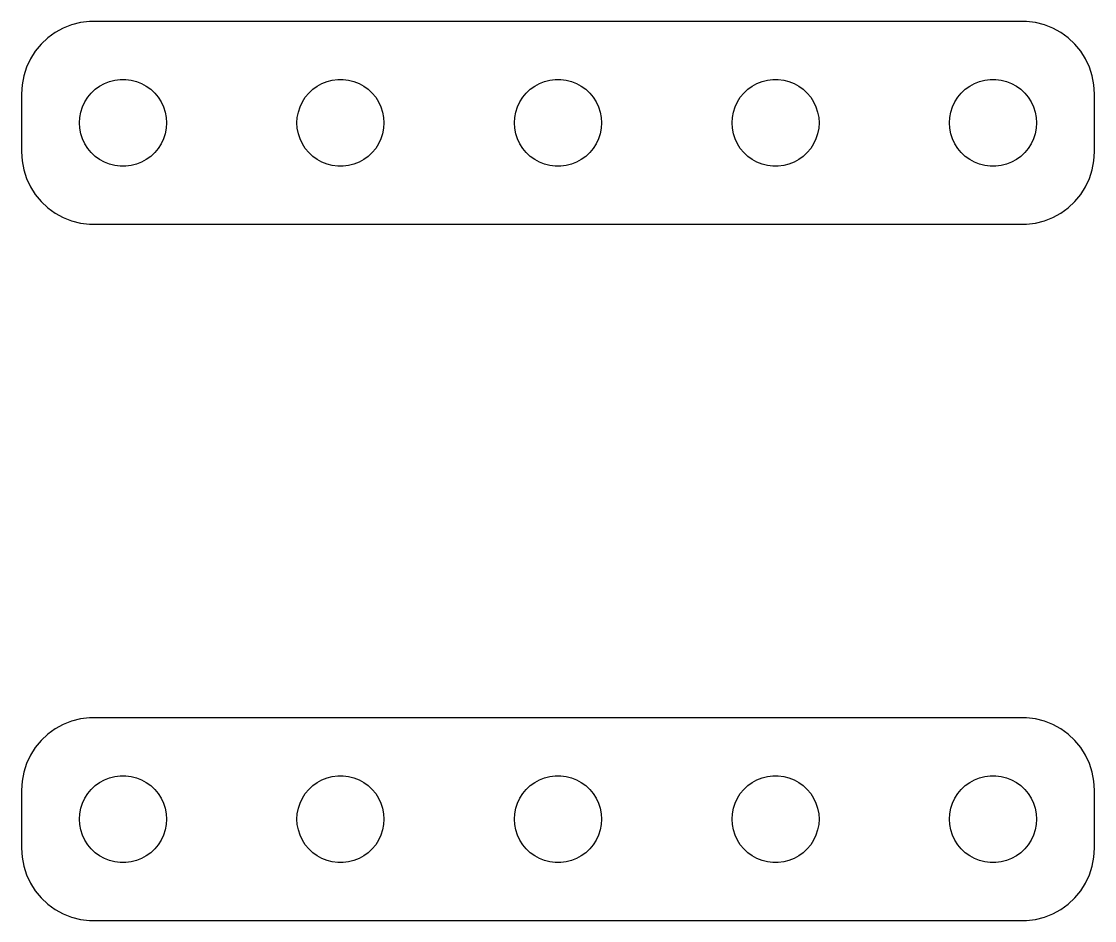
# Model space of a CAD drawing. Header units: metres. Extents: x -18 to 18, y 117 to 219.
# Drawn here: x -18.5 to 18.5, y 116.5 to 147.5 of the extents above; entities that cross this region are included whole.
import ezdxf

# ---------------------------------------------------------------- set-up
doc = ezdxf.new("R2010")
doc.units = ezdxf.units.M

msp = doc.modelspace()

# ---------------------------------------------------------------- linework, layer by layer
for p, q in [((-17.0644, 147.262), (-17.3396, 147.111)), ((-16.7725, 147.378), (-17.0644, 147.262)), ((-16.4684, 147.456), (-16.7725, 147.378)), ((-16.157, 147.495), (-16.4684, 147.456)), ((16.157, 147.495), (-16.157, 147.495)), ((16.4684, 147.456), (16.157, 147.495)), ((16.7725, 147.378), (16.4684, 147.456)), ((17.0644, 147.262), (16.7725, 147.378)), ((17.3396, 147.111), (17.0644, 147.262)), ((-17.5936, 146.926), (-17.8224, 146.711)), ((-17.3396, 147.111), (-17.5936, 146.926)), ((17.5936, 146.926), (17.3396, 147.111)), ((17.8224, 146.711), (17.5936, 146.926)), ((-17.8224, 146.711), (-18.0225, 146.469)), ((18.0225, 146.469), (17.8224, 146.711)), ((-18.1908, 146.204), (-18.3244, 145.92)), ((-18.0225, 146.469), (-18.1908, 146.204)), ((18.1908, 146.204), (18.0225, 146.469)), ((18.3244, 145.92), (18.1908, 146.204)), ((-18.3244, 145.92), (-18.4214, 145.622)), ((18.4214, 145.622), (18.3244, 145.92)), ((-18.4214, 145.622), (-18.4803, 145.313)), ((-15.6387, 145.357), (-15.4635, 145.427)), ((-15.4635, 145.427), (-15.2811, 145.473)), ((-15.2811, 145.473), (-15.0942, 145.497)), ((-15.0942, 145.497), (-14.9058, 145.497)), ((-14.9058, 145.497), (-14.7189, 145.473)), ((-14.7189, 145.473), (-14.5365, 145.427)), ((-14.5365, 145.427), (-14.3613, 145.357)), ((-8.13866, 145.357), (-7.96352, 145.427)), ((-7.96352, 145.427), (-7.78107, 145.473)), ((-7.78107, 145.473), (-7.59418, 145.497)), ((-7.59418, 145.497), (-7.40581, 145.497)), ((-7.40581, 145.497), (-7.21892, 145.473)), ((-7.21892, 145.473), (-7.03647, 145.427)), ((-7.03647, 145.427), (-6.86133, 145.357)), ((-0.638657, 145.357), (-0.463516, 145.427)), ((-0.463516, 145.427), (-0.281067, 145.473)), ((-0.281067, 145.473), (-0.094177, 145.497)), ((-0.094177, 145.497), (0.094177, 145.497)), ((0.094177, 145.497), (0.281067, 145.473)), ((0.281067, 145.473), (0.463516, 145.427)), ((0.463516, 145.427), (0.638657, 145.357)), ((6.86133, 145.357), (7.03647, 145.427)), ((7.03647, 145.427), (7.21892, 145.473)), ((7.21892, 145.473), (7.40581, 145.497)), ((7.40581, 145.497), (7.59418, 145.497)), ((7.59418, 145.497), (7.78107, 145.473)), ((7.78107, 145.473), (7.96352, 145.427)), ((7.96352, 145.427), (8.13866, 145.357)), ((14.3613, 145.357), (14.5365, 145.427)), ((14.5365, 145.427), (14.7189, 145.473)), ((14.7189, 145.473), (14.9058, 145.497)), ((14.9058, 145.497), (15.0942, 145.497)), ((15.0942, 145.497), (15.2811, 145.473)), ((15.2811, 145.473), (15.4635, 145.427)), ((15.4635, 145.427), (15.6387, 145.357)), ((18.4803, 145.313), (18.4214, 145.622)), ((-18.4803, 145.313), (-18.5, 145)), ((-16.0934, 145.027), (-15.9561, 145.156)), ((-15.9561, 145.156), (-15.8037, 145.266)), ((-15.8037, 145.266), (-15.6387, 145.357)), ((-14.3613, 145.357), (-14.1963, 145.266)), ((-14.1963, 145.266), (-14.0439, 145.156)), ((-14.0439, 145.156), (-13.9065, 145.027)), ((-8.59344, 145.027), (-8.45613, 145.156)), ((-8.45613, 145.156), (-8.30373, 145.266)), ((-8.30373, 145.266), (-8.13866, 145.357)), ((-6.86133, 145.357), (-6.69626, 145.266)), ((-6.69626, 145.266), (-6.54385, 145.156)), ((-6.54385, 145.156), (-6.40654, 145.027)), ((-1.09344, 145.027), (-0.956131, 145.156)), ((-0.956131, 145.156), (-0.803726, 145.266)), ((-0.803726, 145.266), (-0.638657, 145.357)), ((0.638657, 145.357), (0.803726, 145.266)), ((0.803726, 145.266), (0.956131, 145.156)), ((0.956131, 145.156), (1.09344, 145.027)), ((6.40654, 145.027), (6.54385, 145.156)), ((6.54385, 145.156), (6.69626, 145.266)), ((6.69626, 145.266), (6.86133, 145.357)), ((8.13866, 145.357), (8.30373, 145.266)), ((8.30373, 145.266), (8.45613, 145.156)), ((8.45613, 145.156), (8.59344, 145.027)), ((13.9065, 145.027), (14.0439, 145.156)), ((14.0439, 145.156), (14.1963, 145.266)), ((14.1963, 145.266), (14.3613, 145.357)), ((15.6387, 145.357), (15.8037, 145.266)), ((15.8037, 145.266), (15.9561, 145.156)), ((15.9561, 145.156), (16.0934, 145.027)), ((18.5, 145), (18.4803, 145.313)), ((-18.5, 145), (-18.5, 143)), ((-16.3947, 144.552), (-16.3145, 144.723)), ((-16.3145, 144.723), (-16.2135, 144.882)), ((-16.2135, 144.882), (-16.0934, 145.027)), ((-13.9065, 145.027), (-13.7865, 144.882)), ((-13.7865, 144.882), (-13.6855, 144.723)), ((-13.6855, 144.723), (-13.6053, 144.552)), ((-8.89465, 144.552), (-8.81445, 144.723)), ((-8.81445, 144.723), (-8.71352, 144.882)), ((-8.71352, 144.882), (-8.59344, 145.027)), ((-6.40654, 145.027), (-6.28647, 144.882)), ((-6.28647, 144.882), (-6.18553, 144.723)), ((-6.18553, 144.723), (-6.10533, 144.552)), ((-1.39465, 144.552), (-1.31445, 144.723)), ((-1.31445, 144.723), (-1.21352, 144.882)), ((-1.21352, 144.882), (-1.09344, 145.027)), ((1.09344, 145.027), (1.21352, 144.882)), ((1.21352, 144.882), (1.31445, 144.723)), ((1.31445, 144.723), (1.39465, 144.552)), ((6.10533, 144.552), (6.18553, 144.723)), ((6.18553, 144.723), (6.28647, 144.882)), ((6.28647, 144.882), (6.40654, 145.027)), ((8.59344, 145.027), (8.71352, 144.882)), ((8.71352, 144.882), (8.81445, 144.723)), ((8.81445, 144.723), (8.89465, 144.552)), ((13.6053, 144.552), (13.6855, 144.723)), ((13.6855, 144.723), (13.7865, 144.882)), ((13.7865, 144.882), (13.9065, 145.027)), ((16.0934, 145.027), (16.2135, 144.882)), ((16.2135, 144.882), (16.3145, 144.723)), ((16.3145, 144.723), (16.3947, 144.552)), ((18.5, 143), (18.5, 145)), ((-16.4882, 144.188), (-16.4529, 144.373)), ((-16.4529, 144.373), (-16.3947, 144.552)), ((-13.6053, 144.552), (-13.5471, 144.373)), ((-13.5471, 144.373), (-13.5118, 144.188)), ((-8.98816, 144.188), (-8.95287, 144.373)), ((-8.95287, 144.373), (-8.89465, 144.552)), ((-6.10533, 144.552), (-6.04712, 144.373)), ((-6.04712, 144.373), (-6.01183, 144.188)), ((-1.48816, 144.188), (-1.45287, 144.373)), ((-1.45287, 144.373), (-1.39465, 144.552)), ((1.39465, 144.552), (1.45287, 144.373)), ((1.45287, 144.373), (1.48816, 144.188)), ((6.01183, 144.188), (6.04712, 144.373)), ((6.04712, 144.373), (6.10533, 144.552)), ((8.89465, 144.552), (8.95287, 144.373)), ((8.95287, 144.373), (8.98816, 144.188)), ((13.5118, 144.188), (13.5471, 144.373)), ((13.5471, 144.373), (13.6053, 144.552)), ((16.3947, 144.552), (16.4529, 144.373)), ((16.4529, 144.373), (16.4882, 144.188)), ((-16.5, 144), (-16.4882, 144.188)), ((-16.4882, 143.812), (-16.5, 144)), ((-13.5118, 144.188), (-13.5, 144)), ((-13.5, 144), (-13.5118, 143.812)), ((-9, 144), (-8.98816, 144.188)), ((-8.98816, 143.812), (-9, 144)), ((-6.01183, 144.188), (-6, 144)), ((-6, 144), (-6.01183, 143.812)), ((-1.5, 144), (-1.48816, 144.188)), ((-1.48816, 143.812), (-1.5, 144)), ((1.48816, 144.188), (1.5, 144)), ((1.5, 144), (1.48816, 143.812)), ((6, 144), (6.01183, 144.188)), ((6.01183, 143.812), (6, 144)), ((8.98816, 144.188), (9, 144)), ((9, 144), (8.98816, 143.812)), ((13.5, 144), (13.5118, 144.188)), ((13.5118, 143.812), (13.5, 144)), ((16.4882, 144.188), (16.5, 144)), ((16.5, 144), (16.4882, 143.812)), ((-16.4529, 143.627), (-16.4882, 143.812)), ((-16.3947, 143.448), (-16.4529, 143.627)), ((-13.5471, 143.627), (-13.6053, 143.448)), ((-13.5118, 143.812), (-13.5471, 143.627)), ((-8.95287, 143.627), (-8.98816, 143.812)), ((-8.89465, 143.448), (-8.95287, 143.627)), ((-6.04712, 143.627), (-6.10533, 143.448)), ((-6.01183, 143.812), (-6.04712, 143.627)), ((-1.45287, 143.627), (-1.48816, 143.812)), ((-1.39465, 143.448), (-1.45287, 143.627)), ((1.45287, 143.627), (1.39465, 143.448)), ((1.48816, 143.812), (1.45287, 143.627)), ((6.04712, 143.627), (6.01183, 143.812)), ((6.10533, 143.448), (6.04712, 143.627)), ((8.95287, 143.627), (8.89465, 143.448)), ((8.98816, 143.812), (8.95287, 143.627)), ((13.5471, 143.627), (13.5118, 143.812)), ((13.6053, 143.448), (13.5471, 143.627)), ((16.4529, 143.627), (16.3947, 143.448)), ((16.4882, 143.812), (16.4529, 143.627)), ((-16.3145, 143.277), (-16.3947, 143.448)), ((-16.2135, 143.118), (-16.3145, 143.277)), ((-13.6855, 143.277), (-13.7865, 143.118)), ((-13.6053, 143.448), (-13.6855, 143.277)), ((-8.81445, 143.277), (-8.89465, 143.448)), ((-8.71352, 143.118), (-8.81445, 143.277)), ((-6.18553, 143.277), (-6.28647, 143.118)), ((-6.10533, 143.448), (-6.18553, 143.277)), ((-1.31445, 143.277), (-1.39465, 143.448)), ((-1.21352, 143.118), (-1.31445, 143.277)), ((1.31445, 143.277), (1.21352, 143.118)), ((1.39465, 143.448), (1.31445, 143.277)), ((6.18553, 143.277), (6.10533, 143.448)), ((6.28647, 143.118), (6.18553, 143.277)), ((8.81445, 143.277), (8.71352, 143.118)), ((8.89465, 143.448), (8.81445, 143.277)), ((13.6855, 143.277), (13.6053, 143.448)), ((13.7865, 143.118), (13.6855, 143.277)), ((16.3145, 143.277), (16.2135, 143.118)), ((16.3947, 143.448), (16.3145, 143.277)), ((-18.5, 143), (-18.4803, 142.687)), ((-16.0934, 142.973), (-16.2135, 143.118)), ((-15.9561, 142.844), (-16.0934, 142.973)), ((-15.8037, 142.734), (-15.9561, 142.844)), ((-14.0439, 142.844), (-14.1963, 142.734)), ((-13.9065, 142.973), (-14.0439, 142.844)), ((-13.7865, 143.118), (-13.9065, 142.973)), ((-8.59344, 142.973), (-8.71352, 143.118)), ((-8.45613, 142.844), (-8.59344, 142.973)), ((-8.30373, 142.734), (-8.45613, 142.844)), ((-6.54385, 142.844), (-6.69626, 142.734)), ((-6.40654, 142.973), (-6.54385, 142.844)), ((-6.28647, 143.118), (-6.40654, 142.973)), ((-1.09344, 142.973), (-1.21352, 143.118)), ((-0.956131, 142.844), (-1.09344, 142.973)), ((-0.803726, 142.734), (-0.956131, 142.844)), ((0.956131, 142.844), (0.803726, 142.734)), ((1.09344, 142.973), (0.956131, 142.844)), ((1.21352, 143.118), (1.09344, 142.973)), ((6.40654, 142.973), (6.28647, 143.118)), ((6.54385, 142.844), (6.40654, 142.973)), ((6.69626, 142.734), (6.54385, 142.844)), ((8.45613, 142.844), (8.30373, 142.734)), ((8.59344, 142.973), (8.45613, 142.844)), ((8.71352, 143.118), (8.59344, 142.973)), ((13.9065, 142.973), (13.7865, 143.118)), ((14.0439, 142.844), (13.9065, 142.973)), ((14.1963, 142.734), (14.0439, 142.844)), ((15.9561, 142.844), (15.8037, 142.734)), ((16.0934, 142.973), (15.9561, 142.844)), ((16.2135, 143.118), (16.0934, 142.973)), ((18.4803, 142.687), (18.5, 143)), ((-18.4803, 142.687), (-18.4214, 142.378)), ((-15.6387, 142.643), (-15.8037, 142.734)), ((-15.4635, 142.573), (-15.6387, 142.643)), ((-15.2811, 142.527), (-15.4635, 142.573)), ((-15.0942, 142.503), (-15.2811, 142.527)), ((-14.9058, 142.503), (-15.0942, 142.503)), ((-14.7189, 142.527), (-14.9058, 142.503)), ((-14.5365, 142.573), (-14.7189, 142.527)), ((-14.3613, 142.643), (-14.5365, 142.573)), ((-14.1963, 142.734), (-14.3613, 142.643)), ((-8.13866, 142.643), (-8.30373, 142.734)), ((-7.96352, 142.573), (-8.13866, 142.643)), ((-7.78107, 142.527), (-7.96352, 142.573)), ((-7.59418, 142.503), (-7.78107, 142.527)), ((-7.40581, 142.503), (-7.59418, 142.503)), ((-7.21892, 142.527), (-7.40581, 142.503)), ((-7.03647, 142.573), (-7.21892, 142.527)), ((-6.86133, 142.643), (-7.03647, 142.573)), ((-6.69626, 142.734), (-6.86133, 142.643)), ((-0.638657, 142.643), (-0.803726, 142.734)), ((-0.463516, 142.573), (-0.638657, 142.643)), ((-0.281067, 142.527), (-0.463516, 142.573)), ((-0.094177, 142.503), (-0.281067, 142.527)), ((0.094177, 142.503), (-0.094177, 142.503)), ((0.281067, 142.527), (0.094177, 142.503)), ((0.463516, 142.573), (0.281067, 142.527)), ((0.638657, 142.643), (0.463516, 142.573)), ((0.803726, 142.734), (0.638657, 142.643)), ((6.86133, 142.643), (6.69626, 142.734)), ((7.03647, 142.573), (6.86133, 142.643)), ((7.21892, 142.527), (7.03647, 142.573)), ((7.40581, 142.503), (7.21892, 142.527)), ((7.59418, 142.503), (7.40581, 142.503)), ((7.78107, 142.527), (7.59418, 142.503)), ((7.96352, 142.573), (7.78107, 142.527)), ((8.13866, 142.643), (7.96352, 142.573)), ((8.30373, 142.734), (8.13866, 142.643)), ((14.3613, 142.643), (14.1963, 142.734)), ((14.5365, 142.573), (14.3613, 142.643)), ((14.7189, 142.527), (14.5365, 142.573)), ((14.9058, 142.503), (14.7189, 142.527)), ((15.0942, 142.503), (14.9058, 142.503)), ((15.2811, 142.527), (15.0942, 142.503)), ((15.4635, 142.573), (15.2811, 142.527)), ((15.6387, 142.643), (15.4635, 142.573)), ((15.8037, 142.734), (15.6387, 142.643)), ((18.4214, 142.378), (18.4803, 142.687)), ((-18.4214, 142.378), (-18.3244, 142.08)), ((-18.3244, 142.08), (-18.1908, 141.796)), ((18.1908, 141.796), (18.3244, 142.08)), ((18.3244, 142.08), (18.4214, 142.378)), ((-18.1908, 141.796), (-18.0225, 141.531)), ((18.0225, 141.531), (18.1908, 141.796)), ((-18.0225, 141.531), (-17.8224, 141.289)), ((17.8224, 141.289), (18.0225, 141.531)), ((-17.8224, 141.289), (-17.5936, 141.074)), ((-17.5936, 141.074), (-17.3396, 140.889)), ((17.3396, 140.889), (17.5936, 141.074)), ((17.5936, 141.074), (17.8224, 141.289)), ((-17.3396, 140.889), (-17.0644, 140.738)), ((-17.0644, 140.738), (-16.7725, 140.622)), ((-16.7725, 140.622), (-16.4684, 140.544)), ((16.4684, 140.544), (16.7725, 140.622)), ((16.7725, 140.622), (17.0644, 140.738)), ((17.0644, 140.738), (17.3396, 140.889)), ((-16.4684, 140.544), (-16.157, 140.505)), ((-16.157, 140.505), (16.157, 140.505)), ((16.157, 140.505), (16.4684, 140.544)), ((-17.0644, 123.262), (-17.3396, 123.111)), ((-16.7725, 123.378), (-17.0644, 123.262)), ((-16.4684, 123.456), (-16.7725, 123.378)), ((-16.157, 123.495), (-16.4684, 123.456)), ((16.157, 123.495), (-16.157, 123.495)), ((16.4684, 123.456), (16.157, 123.495)), ((16.7725, 123.378), (16.4684, 123.456)), ((17.0644, 123.262), (16.7725, 123.378)), ((17.3396, 123.111), (17.0644, 123.262)), ((-17.5936, 122.926), (-17.8224, 122.711)), ((-17.3396, 123.111), (-17.5936, 122.926)), ((17.5936, 122.926), (17.3396, 123.111)), ((17.8224, 122.711), (17.5936, 122.926)), ((-17.8224, 122.711), (-18.0225, 122.469)), ((18.0225, 122.469), (17.8224, 122.711)), ((-18.1908, 122.204), (-18.3244, 121.92)), ((-18.0225, 122.469), (-18.1908, 122.204)), ((18.1908, 122.204), (18.0225, 122.469)), ((18.3244, 121.92), (18.1908, 122.204)), ((-18.3244, 121.92), (-18.4214, 121.622)), ((18.4214, 121.622), (18.3244, 121.92)), ((-18.4214, 121.622), (-18.4803, 121.313)), ((-15.6387, 121.357), (-15.4635, 121.427)), ((-15.4635, 121.427), (-15.2811, 121.473)), ((-15.2811, 121.473), (-15.0942, 121.497)), ((-15.0942, 121.497), (-14.9058, 121.497)), ((-14.9058, 121.497), (-14.7189, 121.473)), ((-14.7189, 121.473), (-14.5365, 121.427)), ((-14.5365, 121.427), (-14.3613, 121.357)), ((-8.13866, 121.357), (-7.96352, 121.427)), ((-7.96352, 121.427), (-7.78107, 121.473)), ((-7.78107, 121.473), (-7.59418, 121.497)), ((-7.59418, 121.497), (-7.40581, 121.497)), ((-7.40581, 121.497), (-7.21892, 121.473)), ((-7.21892, 121.473), (-7.03647, 121.427)), ((-7.03647, 121.427), (-6.86133, 121.357)), ((-0.638657, 121.357), (-0.463516, 121.427)), ((-0.463516, 121.427), (-0.281067, 121.473)), ((-0.281067, 121.473), (-0.094177, 121.497)), ((-0.094177, 121.497), (0.094177, 121.497)), ((0.094177, 121.497), (0.281067, 121.473)), ((0.281067, 121.473), (0.463516, 121.427)), ((0.463516, 121.427), (0.638657, 121.357)), ((6.86133, 121.357), (7.03647, 121.427)), ((7.03647, 121.427), (7.21892, 121.473)), ((7.21892, 121.473), (7.40581, 121.497)), ((7.40581, 121.497), (7.59418, 121.497)), ((7.59418, 121.497), (7.78107, 121.473)), ((7.78107, 121.473), (7.96352, 121.427)), ((7.96352, 121.427), (8.13866, 121.357)), ((14.3613, 121.357), (14.5365, 121.427)), ((14.5365, 121.427), (14.7189, 121.473)), ((14.7189, 121.473), (14.9058, 121.497)), ((14.9058, 121.497), (15.0942, 121.497)), ((15.0942, 121.497), (15.2811, 121.473)), ((15.2811, 121.473), (15.4635, 121.427)), ((15.4635, 121.427), (15.6387, 121.357)), ((18.4803, 121.313), (18.4214, 121.622)), ((-18.4803, 121.313), (-18.5, 121)), ((-18.5, 121), (-18.5, 119)), ((-16.2135, 120.882), (-16.0934, 121.027)), ((-16.0934, 121.027), (-15.9561, 121.156)), ((-15.9561, 121.156), (-15.8037, 121.266)), ((-15.8037, 121.266), (-15.6387, 121.357)), ((-14.3613, 121.357), (-14.1963, 121.266)), ((-14.1963, 121.266), (-14.0439, 121.156)), ((-14.0439, 121.156), (-13.9065, 121.027)), ((-13.9065, 121.027), (-13.7865, 120.882)), ((-8.71352, 120.882), (-8.59344, 121.027)), ((-8.59344, 121.027), (-8.45613, 121.156)), ((-8.45613, 121.156), (-8.30373, 121.266)), ((-8.30373, 121.266), (-8.13866, 121.357)), ((-6.86133, 121.357), (-6.69626, 121.266)), ((-6.69626, 121.266), (-6.54385, 121.156)), ((-6.54385, 121.156), (-6.40654, 121.027)), ((-6.40654, 121.027), (-6.28647, 120.882)), ((-1.21352, 120.882), (-1.09344, 121.027)), ((-1.09344, 121.027), (-0.956131, 121.156)), ((-0.956131, 121.156), (-0.803726, 121.266)), ((-0.803726, 121.266), (-0.638657, 121.357)), ((0.638657, 121.357), (0.803726, 121.266)), ((0.803726, 121.266), (0.956131, 121.156)), ((0.956131, 121.156), (1.09344, 121.027)), ((1.09344, 121.027), (1.21352, 120.882)), ((6.28647, 120.882), (6.40654, 121.027)), ((6.40654, 121.027), (6.54385, 121.156)), ((6.54385, 121.156), (6.69626, 121.266)), ((6.69626, 121.266), (6.86133, 121.357)), ((8.13866, 121.357), (8.30373, 121.266)), ((8.30373, 121.266), (8.45613, 121.156)), ((8.45613, 121.156), (8.59344, 121.027)), ((8.59344, 121.027), (8.71352, 120.882)), ((13.7865, 120.882), (13.9065, 121.027)), ((13.9065, 121.027), (14.0439, 121.156)), ((14.0439, 121.156), (14.1963, 121.266)), ((14.1963, 121.266), (14.3613, 121.357)), ((15.6387, 121.357), (15.8037, 121.266)), ((15.8037, 121.266), (15.9561, 121.156)), ((15.9561, 121.156), (16.0934, 121.027)), ((16.0934, 121.027), (16.2135, 120.882)), ((18.5, 121), (18.4803, 121.313)), ((18.5, 119), (18.5, 121)), ((-16.3947, 120.552), (-16.3145, 120.723)), ((-16.3145, 120.723), (-16.2135, 120.882)), ((-13.7865, 120.882), (-13.6855, 120.723)), ((-13.6855, 120.723), (-13.6053, 120.552)), ((-8.89465, 120.552), (-8.81445, 120.723)), ((-8.81445, 120.723), (-8.71352, 120.882)), ((-6.28647, 120.882), (-6.18553, 120.723)), ((-6.18553, 120.723), (-6.10533, 120.552)), ((-1.39465, 120.552), (-1.31445, 120.723)), ((-1.31445, 120.723), (-1.21352, 120.882)), ((1.21352, 120.882), (1.31445, 120.723)), ((1.31445, 120.723), (1.39465, 120.552)), ((6.10533, 120.552), (6.18553, 120.723)), ((6.18553, 120.723), (6.28647, 120.882)), ((8.71352, 120.882), (8.81445, 120.723)), ((8.81445, 120.723), (8.89465, 120.552)), ((13.6053, 120.552), (13.6855, 120.723)), ((13.6855, 120.723), (13.7865, 120.882)), ((16.2135, 120.882), (16.3145, 120.723)), ((16.3145, 120.723), (16.3947, 120.552)), ((-16.4882, 120.188), (-16.4529, 120.373)), ((-16.4529, 120.373), (-16.3947, 120.552)), ((-13.6053, 120.552), (-13.5471, 120.373)), ((-13.5471, 120.373), (-13.5118, 120.188)), ((-8.98816, 120.188), (-8.95287, 120.373)), ((-8.95287, 120.373), (-8.89465, 120.552)), ((-6.10533, 120.552), (-6.04712, 120.373)), ((-6.04712, 120.373), (-6.01183, 120.188)), ((-1.48816, 120.188), (-1.45287, 120.373)), ((-1.45287, 120.373), (-1.39465, 120.552)), ((1.39465, 120.552), (1.45287, 120.373)), ((1.45287, 120.373), (1.48816, 120.188)), ((6.01183, 120.188), (6.04712, 120.373)), ((6.04712, 120.373), (6.10533, 120.552)), ((8.89465, 120.552), (8.95287, 120.373)), ((8.95287, 120.373), (8.98816, 120.188)), ((13.5118, 120.188), (13.5471, 120.373)), ((13.5471, 120.373), (13.6053, 120.552)), ((16.3947, 120.552), (16.4529, 120.373)), ((16.4529, 120.373), (16.4882, 120.188)), ((-16.5, 120), (-16.4882, 120.188)), ((-16.4882, 119.812), (-16.5, 120)), ((-13.5118, 120.188), (-13.5, 120)), ((-13.5, 120), (-13.5118, 119.812)), ((-9, 120), (-8.98816, 120.188)), ((-8.98816, 119.812), (-9, 120)), ((-6.01183, 120.188), (-6, 120)), ((-6, 120), (-6.01183, 119.812)), ((-1.5, 120), (-1.48816, 120.188)), ((-1.48816, 119.812), (-1.5, 120)), ((1.48816, 120.188), (1.5, 120)), ((1.5, 120), (1.48816, 119.812)), ((6, 120), (6.01183, 120.188)), ((6.01183, 119.812), (6, 120)), ((8.98816, 120.188), (9, 120)), ((9, 120), (8.98816, 119.812)), ((13.5, 120), (13.5118, 120.188)), ((13.5118, 119.812), (13.5, 120)), ((16.4882, 120.188), (16.5, 120)), ((16.5, 120), (16.4882, 119.812)), ((-16.4529, 119.627), (-16.4882, 119.812)), ((-16.3947, 119.448), (-16.4529, 119.627)), ((-13.5471, 119.627), (-13.6053, 119.448)), ((-13.5118, 119.812), (-13.5471, 119.627)), ((-8.95287, 119.627), (-8.98816, 119.812)), ((-8.89465, 119.448), (-8.95287, 119.627)), ((-6.04712, 119.627), (-6.10533, 119.448)), ((-6.01183, 119.812), (-6.04712, 119.627)), ((-1.45287, 119.627), (-1.48816, 119.812)), ((-1.39465, 119.448), (-1.45287, 119.627)), ((1.45287, 119.627), (1.39465, 119.448)), ((1.48816, 119.812), (1.45287, 119.627)), ((6.04712, 119.627), (6.01183, 119.812)), ((6.10533, 119.448), (6.04712, 119.627)), ((8.95287, 119.627), (8.89465, 119.448)), ((8.98816, 119.812), (8.95287, 119.627)), ((13.5471, 119.627), (13.5118, 119.812)), ((13.6053, 119.448), (13.5471, 119.627)), ((16.4529, 119.627), (16.3947, 119.448)), ((16.4882, 119.812), (16.4529, 119.627)), ((-16.3145, 119.277), (-16.3947, 119.448)), ((-16.2135, 119.118), (-16.3145, 119.277)), ((-13.6855, 119.277), (-13.7865, 119.118)), ((-13.6053, 119.448), (-13.6855, 119.277)), ((-8.81445, 119.277), (-8.89465, 119.448)), ((-8.71352, 119.118), (-8.81445, 119.277)), ((-6.18553, 119.277), (-6.28647, 119.118)), ((-6.10533, 119.448), (-6.18553, 119.277)), ((-1.31445, 119.277), (-1.39465, 119.448)), ((-1.21352, 119.118), (-1.31445, 119.277)), ((1.31445, 119.277), (1.21352, 119.118)), ((1.39465, 119.448), (1.31445, 119.277)), ((6.18553, 119.277), (6.10533, 119.448)), ((6.28647, 119.118), (6.18553, 119.277)), ((8.81445, 119.277), (8.71352, 119.118)), ((8.89465, 119.448), (8.81445, 119.277)), ((13.6855, 119.277), (13.6053, 119.448)), ((13.7865, 119.118), (13.6855, 119.277)), ((16.3145, 119.277), (16.2135, 119.118)), ((16.3947, 119.448), (16.3145, 119.277)), ((-18.5, 119), (-18.4803, 118.687)), ((-16.0934, 118.973), (-16.2135, 119.118)), ((-15.9561, 118.844), (-16.0934, 118.973)), ((-15.8037, 118.734), (-15.9561, 118.844)), ((-14.0439, 118.844), (-14.1963, 118.734)), ((-13.9065, 118.973), (-14.0439, 118.844)), ((-13.7865, 119.118), (-13.9065, 118.973)), ((-8.59344, 118.973), (-8.71352, 119.118)), ((-8.45613, 118.844), (-8.59344, 118.973)), ((-8.30373, 118.734), (-8.45613, 118.844)), ((-6.54385, 118.844), (-6.69626, 118.734)), ((-6.40654, 118.973), (-6.54385, 118.844)), ((-6.28647, 119.118), (-6.40654, 118.973)), ((-1.09344, 118.973), (-1.21352, 119.118)), ((-0.956131, 118.844), (-1.09344, 118.973)), ((-0.803726, 118.734), (-0.956131, 118.844)), ((0.956131, 118.844), (0.803726, 118.734)), ((1.09344, 118.973), (0.956131, 118.844)), ((1.21352, 119.118), (1.09344, 118.973)), ((6.40654, 118.973), (6.28647, 119.118)), ((6.54385, 118.844), (6.40654, 118.973)), ((6.69626, 118.734), (6.54385, 118.844)), ((8.45613, 118.844), (8.30373, 118.734)), ((8.59344, 118.973), (8.45613, 118.844)), ((8.71352, 119.118), (8.59344, 118.973)), ((13.9065, 118.973), (13.7865, 119.118)), ((14.0439, 118.844), (13.9065, 118.973)), ((14.1963, 118.734), (14.0439, 118.844)), ((15.9561, 118.844), (15.8037, 118.734)), ((16.0934, 118.973), (15.9561, 118.844)), ((16.2135, 119.118), (16.0934, 118.973)), ((18.4803, 118.687), (18.5, 119)), ((-18.4803, 118.687), (-18.4214, 118.378)), ((-15.6387, 118.643), (-15.8037, 118.734)), ((-15.4635, 118.573), (-15.6387, 118.643)), ((-15.2811, 118.527), (-15.4635, 118.573)), ((-15.0942, 118.503), (-15.2811, 118.527)), ((-14.9058, 118.503), (-15.0942, 118.503)), ((-14.7189, 118.527), (-14.9058, 118.503)), ((-14.5365, 118.573), (-14.7189, 118.527)), ((-14.3613, 118.643), (-14.5365, 118.573)), ((-14.1963, 118.734), (-14.3613, 118.643)), ((-8.13866, 118.643), (-8.30373, 118.734)), ((-7.96352, 118.573), (-8.13866, 118.643)), ((-7.78107, 118.527), (-7.96352, 118.573)), ((-7.59418, 118.503), (-7.78107, 118.527)), ((-7.40581, 118.503), (-7.59418, 118.503)), ((-7.21892, 118.527), (-7.40581, 118.503)), ((-7.03647, 118.573), (-7.21892, 118.527)), ((-6.86133, 118.643), (-7.03647, 118.573)), ((-6.69626, 118.734), (-6.86133, 118.643)), ((-0.638657, 118.643), (-0.803726, 118.734)), ((-0.463516, 118.573), (-0.638657, 118.643)), ((-0.281067, 118.527), (-0.463516, 118.573)), ((-0.094177, 118.503), (-0.281067, 118.527)), ((0.094177, 118.503), (-0.094177, 118.503)), ((0.281067, 118.527), (0.094177, 118.503)), ((0.463516, 118.573), (0.281067, 118.527)), ((0.638657, 118.643), (0.463516, 118.573)), ((0.803726, 118.734), (0.638657, 118.643)), ((6.86133, 118.643), (6.69626, 118.734)), ((7.03647, 118.573), (6.86133, 118.643)), ((7.21892, 118.527), (7.03647, 118.573)), ((7.40581, 118.503), (7.21892, 118.527)), ((7.59418, 118.503), (7.40581, 118.503)), ((7.78107, 118.527), (7.59418, 118.503)), ((7.96352, 118.573), (7.78107, 118.527)), ((8.13866, 118.643), (7.96352, 118.573)), ((8.30373, 118.734), (8.13866, 118.643)), ((14.3613, 118.643), (14.1963, 118.734)), ((14.5365, 118.573), (14.3613, 118.643)), ((14.7189, 118.527), (14.5365, 118.573)), ((14.9058, 118.503), (14.7189, 118.527)), ((15.0942, 118.503), (14.9058, 118.503)), ((15.2811, 118.527), (15.0942, 118.503)), ((15.4635, 118.573), (15.2811, 118.527)), ((15.6387, 118.643), (15.4635, 118.573)), ((15.8037, 118.734), (15.6387, 118.643)), ((18.4214, 118.378), (18.4803, 118.687)), ((-18.4214, 118.378), (-18.3244, 118.08)), ((-18.3244, 118.08), (-18.1908, 117.796)), ((18.1908, 117.796), (18.3244, 118.08)), ((18.3244, 118.08), (18.4214, 118.378)), ((-18.1908, 117.796), (-18.0225, 117.531)), ((18.0225, 117.531), (18.1908, 117.796)), ((-18.0225, 117.531), (-17.8224, 117.289)), ((17.8224, 117.289), (18.0225, 117.531)), ((-17.8224, 117.289), (-17.5936, 117.074)), ((-17.5936, 117.074), (-17.3396, 116.889)), ((17.3396, 116.889), (17.5936, 117.074)), ((17.5936, 117.074), (17.8224, 117.289)), ((-17.3396, 116.889), (-17.0644, 116.738)), ((-17.0644, 116.738), (-16.7725, 116.622)), ((-16.7725, 116.622), (-16.4684, 116.544)), ((16.4684, 116.544), (16.7725, 116.622)), ((16.7725, 116.622), (17.0644, 116.738)), ((17.0644, 116.738), (17.3396, 116.889)), ((-16.4684, 116.544), (-16.157, 116.505)), ((-16.157, 116.505), (16.157, 116.505)), ((16.157, 116.505), (16.4684, 116.544))]:
    msp.add_line(p, q)

doc.saveas('drawing.dxf')
